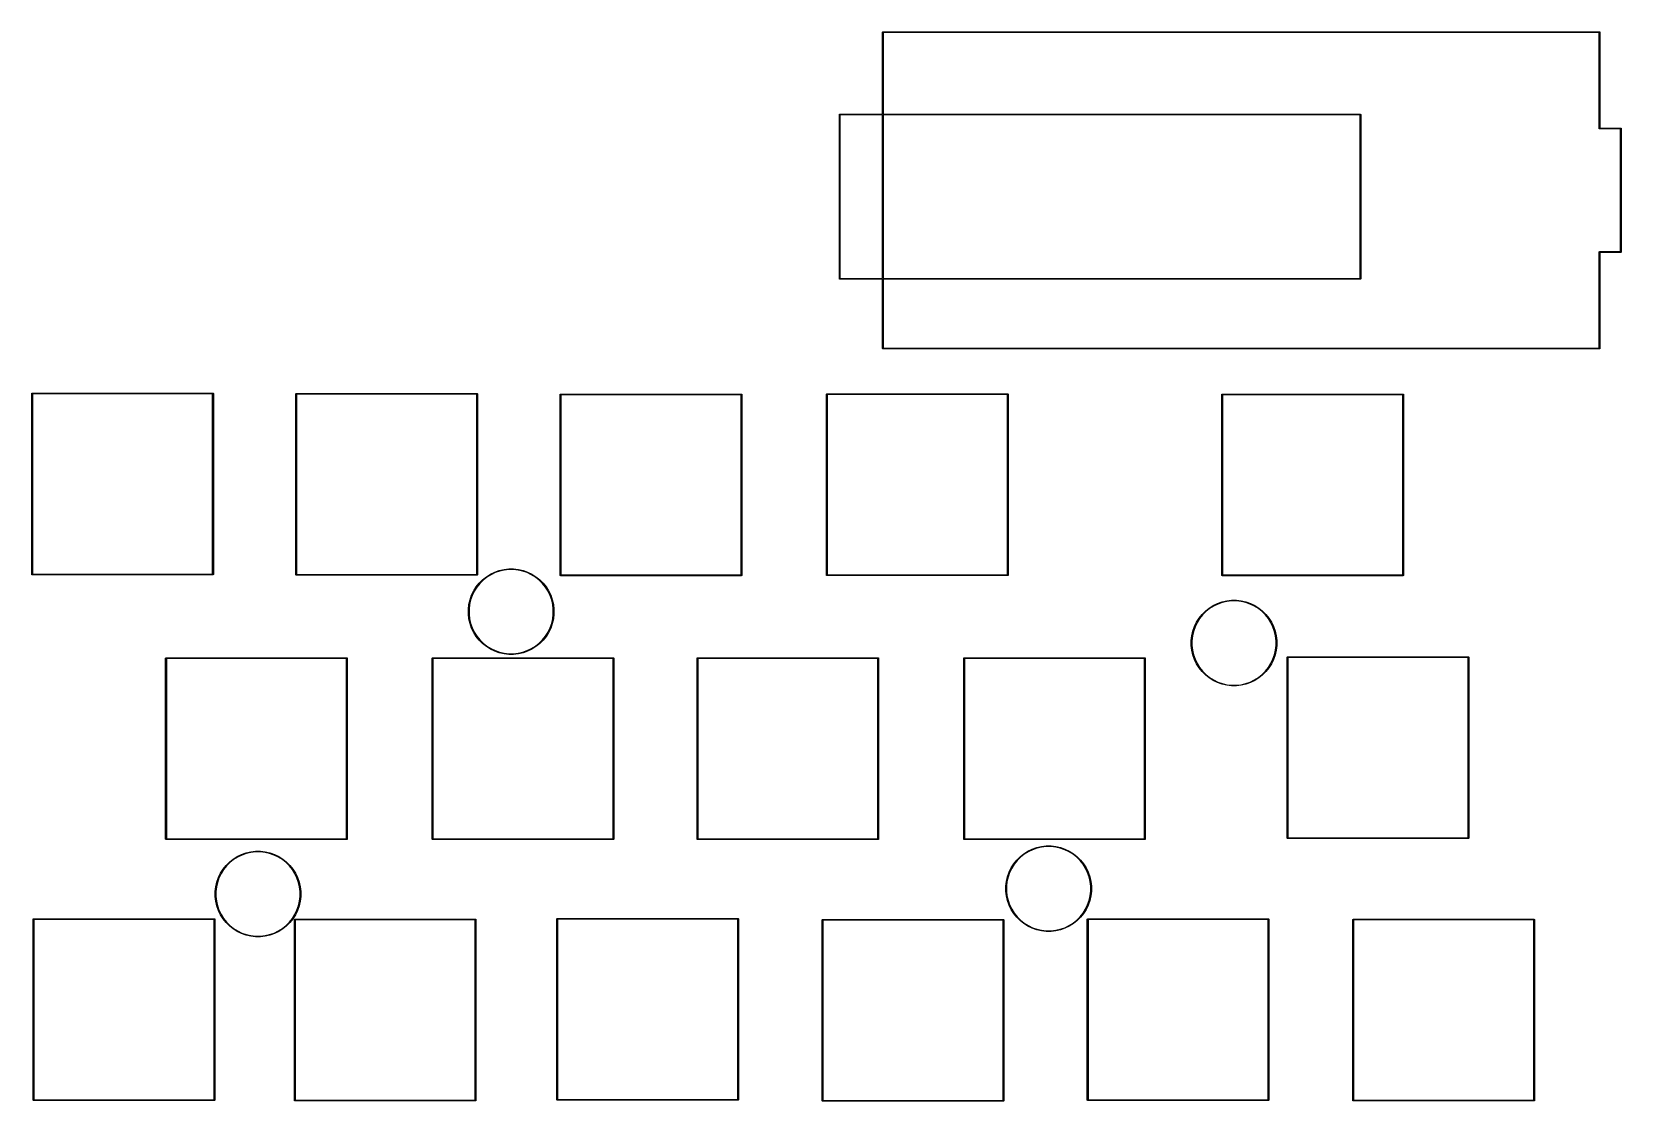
# Model space of a CAD drawing. Extents: x 416 to 532, y -377 to -299.
import ezdxf

# ---------------------------------------------------------------- set-up
doc = ezdxf.new("R2010")
doc.units = 0
doc.layers.add('BLACK', color=7, linetype='CONTINUOUS')

msp = doc.modelspace()

# ---------------------------------------------------------------- linework, layer by layer
at = {"layer": 'BLACK', "linetype": 'CONTINUOUS'}
for p, q in [((477.7975, -298.68), (477.799403, -298.670433)), ((477.7975, -304.665), (477.7975, -298.68)), ((477.799403, -298.670433), (477.812933, -298.656903)), ((477.812933, -298.656903), (477.8225, -298.655)), ((477.8225, -298.655), (530.1225, -298.655)), ((477.8475, -298.705), (477.8475, -304.665)), ((530.0975, -298.705), (477.8475, -298.705)), ((530.0975, -305.72), (530.0975, -298.705)), ((530.1225, -298.655), (530.132067, -298.656903)), ((530.132067, -298.656903), (530.145597, -298.670433)), ((530.145597, -298.670433), (530.1475, -298.68)), ((530.1475, -298.68), (530.1475, -305.695)), ((474.645, -304.685), (474.646522, -304.677346)), ((474.645, -316.685), (474.645, -304.685)), ((474.646522, -304.677346), (474.657346, -304.666522)), ((474.657346, -304.666522), (474.665, -304.665)), ((474.665, -304.665), (477.7975, -304.665)), ((474.685, -304.705), (474.685, -316.665)), ((477.7975, -304.705), (474.685, -304.705)), ((477.7975, -316.665), (477.7975, -304.705)), ((477.8475, -304.665), (512.665, -304.665)), ((477.8475, -304.705), (477.8475, -316.665)), ((512.645, -304.705), (477.8475, -304.705)), ((512.645, -316.665), (512.645, -304.705)), ((512.665, -304.665), (512.672654, -304.666522)), ((512.672654, -304.666522), (512.683478, -304.677346)), ((512.683478, -304.677346), (512.685, -304.685)), ((512.685, -304.685), (512.685, -316.685)), ((530.099403, -305.729567), (530.0975, -305.72)), ((530.112933, -305.743097), (530.099403, -305.729567)), ((530.1225, -305.745), (530.112933, -305.743097)), ((531.6475, -305.745), (530.1225, -305.745)), ((530.1475, -305.695), (531.6725, -305.695)), ((531.6475, -314.695), (531.6475, -305.745)), ((531.6725, -305.695), (531.682067, -305.696903)), ((531.682067, -305.696903), (531.695597, -305.710433)), ((531.695597, -305.710433), (531.6975, -305.72)), ((531.6975, -305.72), (531.6975, -314.72)), ((530.0975, -314.72), (530.099403, -314.710433)), ((530.0975, -321.735), (530.0975, -314.72)), ((530.099403, -314.710433), (530.112933, -314.696903)), ((530.112933, -314.696903), (530.1225, -314.695)), ((530.1225, -314.695), (531.6475, -314.695)), ((531.6725, -314.745), (530.1475, -314.745)), ((530.1475, -314.745), (530.1475, -321.76)), ((531.682067, -314.743097), (531.6725, -314.745)), ((531.695597, -314.729567), (531.682067, -314.743097)), ((531.6975, -314.72), (531.695597, -314.729567)), ((474.646522, -316.692654), (474.645, -316.685)), ((474.657346, -316.703478), (474.646522, -316.692654)), ((474.665, -316.705), (474.657346, -316.703478)), ((477.7975, -316.705), (474.665, -316.705)), ((474.685, -316.665), (477.7975, -316.665)), ((477.7975, -321.76), (477.7975, -316.705)), ((477.8475, -316.665), (512.645, -316.665)), ((512.665, -316.705), (477.8475, -316.705)), ((477.8475, -316.705), (477.8475, -321.735)), ((512.672654, -316.703478), (512.665, -316.705)), ((512.683478, -316.692654), (512.672654, -316.703478)), ((512.685, -316.685), (512.683478, -316.692654)), ((477.799403, -321.769567), (477.7975, -321.76)), ((477.812933, -321.783097), (477.799403, -321.769567)), ((477.8225, -321.785), (477.812933, -321.783097)), ((530.1225, -321.785), (477.8225, -321.785)), ((477.8475, -321.735), (530.0975, -321.735)), ((530.132067, -321.783097), (530.1225, -321.785)), ((530.145597, -321.769567), (530.132067, -321.783097)), ((530.1475, -321.76), (530.145597, -321.769567)), ((415.705, -325.04), (415.706903, -325.030433)), ((415.705, -338.24), (415.705, -325.04)), ((415.706903, -325.030433), (415.720433, -325.016903)), ((415.720433, -325.016903), (415.73, -325.015)), ((415.73, -325.015), (428.93, -325.015)), ((415.755, -325.065), (415.755, -338.215)), ((428.905, -325.065), (415.755, -325.065)), ((428.905, -338.215), (428.905, -325.065)), ((428.93, -325.015), (428.939567, -325.016903)), ((428.939567, -325.016903), (428.953097, -325.030433)), ((428.953097, -325.030433), (428.955, -325.04)), ((428.955, -325.04), (428.955, -338.24)), ((434.975, -325.07), (434.976903, -325.060433)), ((434.975, -338.27), (434.975, -325.07)), ((434.976903, -325.060433), (434.990433, -325.046903)), ((434.990433, -325.046903), (435, -325.045)), ((435, -325.045), (448.2, -325.045)), ((435.025, -325.095), (435.025, -338.245)), ((448.175, -325.095), (435.025, -325.095)), ((448.175, -338.245), (448.175, -325.095)), ((448.2, -325.045), (448.209567, -325.046903)), ((448.209567, -325.046903), (448.223097, -325.060433)), ((448.223097, -325.060433), (448.225, -325.07)), ((448.225, -325.07), (448.225, -338.27)), ((454.265, -325.11), (454.266903, -325.100433)), ((454.265, -338.31), (454.265, -325.11)), ((454.266903, -325.100433), (454.280433, -325.086903)), ((454.280433, -325.086903), (454.29, -325.085)), ((454.29, -325.085), (467.49, -325.085)), ((454.315, -325.135), (454.315, -338.285)), ((467.465, -325.135), (454.315, -325.135)), ((467.465, -338.285), (467.465, -325.135)), ((467.49, -325.085), (467.499567, -325.086903)), ((467.499567, -325.086903), (467.513097, -325.100433)), ((467.513097, -325.100433), (467.515, -325.11)), ((467.515, -325.11), (467.515, -338.31)), ((473.705, -325.1), (473.706903, -325.090433)), ((473.705, -338.3), (473.705, -325.1)), ((473.706903, -325.090433), (473.720433, -325.076903)), ((473.720433, -325.076903), (473.73, -325.075)), ((473.73, -325.075), (486.93, -325.075)), ((473.755, -325.125), (473.755, -338.275)), ((486.905, -325.125), (473.755, -325.125)), ((486.905, -338.275), (486.905, -325.125)), ((486.93, -325.075), (486.939567, -325.076903)), ((486.939567, -325.076903), (486.953097, -325.090433)), ((486.953097, -325.090433), (486.955, -325.1)), ((486.955, -325.1), (486.955, -338.3)), ((502.555, -325.11), (502.556903, -325.100433)), ((502.555, -338.31), (502.555, -325.11)), ((502.556903, -325.100433), (502.570433, -325.086903)), ((502.570433, -325.086903), (502.58, -325.085)), ((502.58, -325.085), (515.78, -325.085)), ((502.605, -325.135), (502.605, -338.285)), ((515.755, -325.135), (502.605, -325.135)), ((515.755, -338.285), (515.755, -325.135)), ((515.78, -325.085), (515.789567, -325.086903)), ((515.789567, -325.086903), (515.803097, -325.100433)), ((515.803097, -325.100433), (515.805, -325.11)), ((515.805, -325.11), (515.805, -338.31)), ((415.706903, -338.249567), (415.705, -338.24)), ((415.720433, -338.263097), (415.706903, -338.249567)), ((415.73, -338.265), (415.720433, -338.263097)), ((428.93, -338.265), (415.73, -338.265)), ((415.755, -338.215), (428.905, -338.215)), ((428.939567, -338.263097), (428.93, -338.265)), ((428.953097, -338.249567), (428.939567, -338.263097)), ((428.955, -338.24), (428.953097, -338.249567)), ((434.976903, -338.279567), (434.975, -338.27)), ((434.990433, -338.293097), (434.976903, -338.279567)), ((435, -338.295), (434.990433, -338.293097)), ((448.2, -338.295), (435, -338.295)), ((435.025, -338.245), (448.175, -338.245)), ((448.209567, -338.293097), (448.2, -338.295)), ((448.223097, -338.279567), (448.209567, -338.293097)), ((448.225, -338.27), (448.223097, -338.279567)), ((448.359868, -338.877667), (448.607667, -338.629868)), ((448.637756, -338.663538), (448.393538, -338.907756)), ((448.607667, -338.629868), (448.881652, -338.411372)), ((448.907782, -338.448199), (448.637756, -338.663538)), ((448.881652, -338.411372), (449.178378, -338.224927)), ((449.200221, -338.264448), (448.907782, -338.448199)), ((449.178378, -338.224927), (449.494114, -338.072876)), ((449.511394, -338.114594), (449.200221, -338.264448)), ((449.494114, -338.072876), (449.824889, -337.957133)), ((449.83739, -338.000524), (449.511394, -338.114594)), ((449.824889, -337.957133), (450.166543, -337.879153)), ((450.174107, -337.92367), (449.83739, -338.000524)), ((450.166543, -337.879153), (450.51478, -337.839916)), ((450.517312, -337.885), (450.174107, -337.92367)), ((450.51478, -337.839916), (450.86522, -337.839916)), ((450.862688, -337.885), (450.517312, -337.885)), ((451.205893, -337.92367), (450.862688, -337.885)), ((450.86522, -337.839916), (451.213457, -337.879153)), ((451.54261, -338.000524), (451.205893, -337.92367)), ((451.213457, -337.879153), (451.555111, -337.957133)), ((451.868606, -338.114594), (451.54261, -338.000524)), ((451.555111, -337.957133), (451.885886, -338.072876)), ((452.179779, -338.264448), (451.868606, -338.114594)), ((451.885886, -338.072876), (452.201622, -338.224927)), ((452.472218, -338.448199), (452.179779, -338.264448)), ((452.201622, -338.224927), (452.498348, -338.411372)), ((452.742244, -338.663538), (452.472218, -338.448199)), ((452.498348, -338.411372), (452.772333, -338.629868)), ((452.986462, -338.907756), (452.742244, -338.663538)), ((452.772333, -338.629868), (453.020132, -338.877667)), ((454.266903, -338.319567), (454.265, -338.31)), ((454.280433, -338.333097), (454.266903, -338.319567)), ((454.29, -338.335), (454.280433, -338.333097)), ((467.49, -338.335), (454.29, -338.335)), ((454.315, -338.285), (467.465, -338.285)), ((467.499567, -338.333097), (467.49, -338.335)), ((467.513097, -338.319567), (467.499567, -338.333097)), ((467.515, -338.31), (467.513097, -338.319567)), ((473.706903, -338.309567), (473.705, -338.3)), ((473.720433, -338.323097), (473.706903, -338.309567)), ((473.73, -338.325), (473.720433, -338.323097)), ((486.93, -338.325), (473.73, -338.325)), ((473.755, -338.275), (486.905, -338.275)), ((486.939567, -338.323097), (486.93, -338.325)), ((486.953097, -338.309567), (486.939567, -338.323097)), ((486.955, -338.3), (486.953097, -338.309567)), ((502.556903, -338.319567), (502.555, -338.31)), ((502.570433, -338.333097), (502.556903, -338.319567)), ((502.58, -338.335), (502.570433, -338.333097)), ((515.78, -338.335), (502.58, -338.335)), ((502.605, -338.285), (515.755, -338.285)), ((515.789567, -338.333097), (515.78, -338.335)), ((515.803097, -338.319567), (515.789567, -338.333097)), ((515.805, -338.31), (515.803097, -338.319567)), ((447.687133, -340.094889), (447.802876, -339.764114)), ((447.844594, -339.781394), (447.730524, -340.10739)), ((447.802876, -339.764114), (447.954927, -339.448378)), ((447.994448, -339.470221), (447.844594, -339.781394)), ((447.954927, -339.448378), (448.141372, -339.151652)), ((448.178199, -339.177782), (447.994448, -339.470221)), ((448.141372, -339.151652), (448.359868, -338.877667)), ((448.393538, -338.907756), (448.178199, -339.177782)), ((453.201801, -339.177782), (452.986462, -338.907756)), ((453.020132, -338.877667), (453.238628, -339.151652)), ((453.385552, -339.470221), (453.201801, -339.177782)), ((453.238628, -339.151652), (453.425073, -339.448378)), ((453.535406, -339.781394), (453.385552, -339.470221)), ((453.425073, -339.448378), (453.577124, -339.764114)), ((453.649476, -340.10739), (453.535406, -339.781394)), ((453.577124, -339.764114), (453.692867, -340.094889)), ((447.569916, -340.78478), (447.609153, -340.436543)), ((447.569916, -340.787312), (447.569916, -340.78478)), ((447.569916, -341.13522), (447.569916, -340.787312)), ((447.609153, -340.436543), (447.687133, -340.094889)), ((447.65367, -340.444107), (447.615, -340.787312)), ((447.615, -340.787312), (447.615, -341.132688)), ((447.730524, -340.10739), (447.65367, -340.444107)), ((453.72633, -340.444107), (453.649476, -340.10739)), ((453.692867, -340.094889), (453.770847, -340.436543)), ((453.765, -340.787312), (453.72633, -340.444107)), ((453.765, -341.132688), (453.765, -340.787312)), ((453.770847, -340.436543), (453.810084, -340.78478)), ((453.810084, -340.78478), (453.810084, -341.13522)), ((501.109868, -341.167667), (501.357667, -340.919868)), ((501.387756, -340.953538), (501.143538, -341.197756)), ((501.357667, -340.919868), (501.631652, -340.701372)), ((501.657782, -340.738199), (501.387756, -340.953538)), ((501.631652, -340.701372), (501.928378, -340.514927)), ((501.950221, -340.554448), (501.657782, -340.738199)), ((501.928378, -340.514927), (502.244114, -340.362876)), ((502.261394, -340.404594), (501.950221, -340.554448)), ((502.244114, -340.362876), (502.574889, -340.247133)), ((502.58739, -340.290524), (502.261394, -340.404594)), ((502.574889, -340.247133), (502.916543, -340.169153)), ((502.924107, -340.21367), (502.58739, -340.290524)), ((502.916543, -340.169153), (503.26478, -340.129916)), ((503.267312, -340.175), (502.924107, -340.21367)), ((503.26478, -340.129916), (503.61522, -340.129916)), ((503.612688, -340.175), (503.267312, -340.175)), ((503.955893, -340.21367), (503.612688, -340.175)), ((503.61522, -340.129916), (503.963457, -340.169153)), ((504.29261, -340.290524), (503.955893, -340.21367)), ((503.963457, -340.169153), (504.305111, -340.247133)), ((504.618606, -340.404594), (504.29261, -340.290524)), ((504.305111, -340.247133), (504.635886, -340.362876)), ((504.929779, -340.554448), (504.618606, -340.404594)), ((504.635886, -340.362876), (504.951622, -340.514927)), ((505.222218, -340.738199), (504.929779, -340.554448)), ((504.951622, -340.514927), (505.248348, -340.701372)), ((505.492244, -340.953538), (505.222218, -340.738199)), ((505.248348, -340.701372), (505.522333, -340.919868)), ((505.736462, -341.197756), (505.492244, -340.953538)), ((505.522333, -340.919868), (505.770132, -341.167667)), ((447.609153, -341.483457), (447.569916, -341.13522)), ((447.687133, -341.825111), (447.609153, -341.483457)), ((447.615, -341.132688), (447.65367, -341.475893)), ((447.65367, -341.475893), (447.730524, -341.81261)), ((447.802876, -342.155886), (447.687133, -341.825111)), ((447.730524, -341.81261), (447.844594, -342.138606)), ((447.954927, -342.471622), (447.802876, -342.155886)), ((447.844594, -342.138606), (447.994448, -342.449779)), ((453.385552, -342.449779), (453.535406, -342.138606)), ((453.577124, -342.155886), (453.425073, -342.471622)), ((453.535406, -342.138606), (453.649476, -341.81261)), ((453.692867, -341.825111), (453.577124, -342.155886)), ((453.649476, -341.81261), (453.72633, -341.475893)), ((453.770847, -341.483457), (453.692867, -341.825111)), ((453.72633, -341.475893), (453.765, -341.132688)), ((453.810084, -341.13522), (453.770847, -341.483457)), ((500.437133, -342.384889), (500.552876, -342.054114)), ((500.594594, -342.071394), (500.480524, -342.39739)), ((500.552876, -342.054114), (500.704927, -341.738378)), ((500.744448, -341.760221), (500.594594, -342.071394)), ((500.704927, -341.738378), (500.891372, -341.441652)), ((500.928199, -341.467782), (500.744448, -341.760221)), ((500.891372, -341.441652), (501.109868, -341.167667)), ((501.143538, -341.197756), (500.928199, -341.467782)), ((505.951801, -341.467782), (505.736462, -341.197756)), ((505.770132, -341.167667), (505.988628, -341.441652)), ((506.135552, -341.760221), (505.951801, -341.467782)), ((505.988628, -341.441652), (506.175073, -341.738378)), ((506.285406, -342.071394), (506.135552, -341.760221)), ((506.175073, -341.738378), (506.327124, -342.054114)), ((506.399476, -342.39739), (506.285406, -342.071394)), ((506.327124, -342.054114), (506.442867, -342.384889)), ((448.141372, -342.768348), (447.954927, -342.471622)), ((447.994448, -342.449779), (448.178199, -342.742218)), ((448.359868, -343.042333), (448.141372, -342.768348)), ((448.178199, -342.742218), (448.393538, -343.012244)), ((448.607667, -343.290132), (448.359868, -343.042333)), ((448.393538, -343.012244), (448.637756, -343.256462)), ((448.881652, -343.508628), (448.607667, -343.290132)), ((448.637756, -343.256462), (448.907782, -343.471801)), ((452.472218, -343.471801), (452.742244, -343.256462)), ((452.772333, -343.290132), (452.498348, -343.508628)), ((452.742244, -343.256462), (452.986462, -343.012244)), ((453.020132, -343.042333), (452.772333, -343.290132)), ((452.986462, -343.012244), (453.201801, -342.742218)), ((453.238628, -342.768348), (453.020132, -343.042333)), ((453.201801, -342.742218), (453.385552, -342.449779)), ((453.425073, -342.471622), (453.238628, -342.768348)), ((500.319916, -343.07478), (500.359153, -342.726543)), ((500.319916, -343.077312), (500.319916, -343.07478)), ((500.319916, -343.42522), (500.319916, -343.077312)), ((500.359153, -342.726543), (500.437133, -342.384889)), ((500.40367, -342.734107), (500.365, -343.077312)), ((500.365, -343.077312), (500.365, -343.422688)), ((500.480524, -342.39739), (500.40367, -342.734107)), ((506.47633, -342.734107), (506.399476, -342.39739)), ((506.442867, -342.384889), (506.520847, -342.726543)), ((506.515, -343.077312), (506.47633, -342.734107)), ((506.515, -343.422688), (506.515, -343.077312)), ((506.520847, -342.726543), (506.560084, -343.07478)), ((506.560084, -343.07478), (506.560084, -343.42522)), ((425.475, -344.36), (425.476903, -344.350433)), ((425.475, -357.56), (425.475, -344.36)), ((425.476903, -344.350433), (425.490433, -344.336903)), ((425.490433, -344.336903), (425.5, -344.335)), ((425.5, -344.335), (438.7, -344.335)), ((425.525, -344.385), (425.525, -357.535)), ((438.675, -344.385), (425.525, -344.385)), ((438.675, -357.535), (438.675, -344.385)), ((438.7, -344.335), (438.709567, -344.336903)), ((438.709567, -344.336903), (438.723097, -344.350433)), ((438.723097, -344.350433), (438.725, -344.36)), ((438.725, -344.36), (438.725, -357.56)), ((444.925, -344.36), (444.926903, -344.350433)), ((444.925, -357.56), (444.925, -344.36)), ((444.926903, -344.350433), (444.940433, -344.336903)), ((444.940433, -344.336903), (444.95, -344.335)), ((444.95, -344.335), (458.15, -344.335)), ((444.975, -344.385), (444.975, -357.535)), ((458.125, -344.385), (444.975, -344.385)), ((449.178378, -343.695073), (448.881652, -343.508628)), ((448.907782, -343.471801), (449.200221, -343.655552)), ((449.494114, -343.847124), (449.178378, -343.695073)), ((449.200221, -343.655552), (449.511394, -343.805406)), ((449.824889, -343.962867), (449.494114, -343.847124)), ((449.511394, -343.805406), (449.83739, -343.919476)), ((450.166543, -344.040847), (449.824889, -343.962867)), ((449.83739, -343.919476), (450.174107, -343.99633)), ((450.51478, -344.080084), (450.166543, -344.040847)), ((450.174107, -343.99633), (450.517312, -344.035)), ((450.86522, -344.080084), (450.51478, -344.080084)), ((450.517312, -344.035), (450.862688, -344.035)), ((450.862688, -344.035), (451.205893, -343.99633)), ((451.213457, -344.040847), (450.86522, -344.080084)), ((451.205893, -343.99633), (451.54261, -343.919476)), ((451.555111, -343.962867), (451.213457, -344.040847)), ((451.54261, -343.919476), (451.868606, -343.805406)), ((451.885886, -343.847124), (451.555111, -343.962867)), ((451.868606, -343.805406), (452.179779, -343.655552)), ((452.201622, -343.695073), (451.885886, -343.847124)), ((452.179779, -343.655552), (452.472218, -343.471801)), ((452.498348, -343.508628), (452.201622, -343.695073)), ((458.125, -357.535), (458.125, -344.385)), ((458.15, -344.335), (458.159567, -344.336903)), ((458.159567, -344.336903), (458.173097, -344.350433)), ((458.173097, -344.350433), (458.175, -344.36)), ((458.175, -344.36), (458.175, -357.56)), ((464.255, -344.36), (464.256903, -344.350433)), ((464.255, -357.56), (464.255, -344.36)), ((464.256903, -344.350433), (464.270433, -344.336903)), ((464.270433, -344.336903), (464.28, -344.335)), ((464.28, -344.335), (477.48, -344.335)), ((464.305, -344.385), (464.305, -357.535)), ((477.455, -344.385), (464.305, -344.385)), ((477.455, -357.535), (477.455, -344.385)), ((477.48, -344.335), (477.489567, -344.336903)), ((477.489567, -344.336903), (477.503097, -344.350433)), ((477.503097, -344.350433), (477.505, -344.36)), ((477.505, -344.36), (477.505, -357.56)), ((483.715, -344.35), (483.716903, -344.340433)), ((483.715, -357.55), (483.715, -344.35)), ((483.716903, -344.340433), (483.730433, -344.326903)), ((483.730433, -344.326903), (483.74, -344.325)), ((483.74, -344.325), (496.94, -344.325)), ((483.765, -344.375), (483.765, -357.525)), ((496.915, -344.375), (483.765, -344.375)), ((496.915, -357.525), (496.915, -344.375)), ((496.94, -344.325), (496.949567, -344.326903)), ((496.949567, -344.326903), (496.963097, -344.340433)), ((496.963097, -344.340433), (496.965, -344.35)), ((496.965, -344.35), (496.965, -357.55)), ((500.359153, -343.773457), (500.319916, -343.42522)), ((500.437133, -344.115111), (500.359153, -343.773457)), ((500.365, -343.422688), (500.40367, -343.765893)), ((500.40367, -343.765893), (500.480524, -344.10261)), ((500.552876, -344.445886), (500.437133, -344.115111)), ((500.480524, -344.10261), (500.594594, -344.428606)), ((500.704927, -344.761622), (500.552876, -344.445886)), ((500.594594, -344.428606), (500.744448, -344.739779)), ((506.135552, -344.739779), (506.285406, -344.428606)), ((506.327124, -344.445886), (506.175073, -344.761622)), ((506.285406, -344.428606), (506.399476, -344.10261)), ((506.442867, -344.115111), (506.327124, -344.445886)), ((506.399476, -344.10261), (506.47633, -343.765893)), ((506.520847, -343.773457), (506.442867, -344.115111)), ((506.47633, -343.765893), (506.515, -343.422688)), ((506.560084, -343.42522), (506.520847, -343.773457)), ((507.325, -344.28), (507.326903, -344.270433)), ((507.325, -357.48), (507.325, -344.28)), ((507.326903, -344.270433), (507.340433, -344.256903)), ((507.340433, -344.256903), (507.35, -344.255)), ((507.35, -344.255), (520.55, -344.255)), ((507.375, -344.305), (507.375, -357.455)), ((520.525, -344.305), (507.375, -344.305)), ((520.525, -357.455), (520.525, -344.305)), ((520.55, -344.255), (520.559567, -344.256903)), ((520.559567, -344.256903), (520.573097, -344.270433)), ((520.573097, -344.270433), (520.575, -344.28)), ((520.575, -344.28), (520.575, -357.48)), ((500.891372, -345.058348), (500.704927, -344.761622)), ((500.744448, -344.739779), (500.928199, -345.032218)), ((501.109868, -345.332333), (500.891372, -345.058348)), ((500.928199, -345.032218), (501.143538, -345.302244)), ((501.357667, -345.580132), (501.109868, -345.332333)), ((501.143538, -345.302244), (501.387756, -345.546462)), ((501.631652, -345.798628), (501.357667, -345.580132)), ((501.387756, -345.546462), (501.657782, -345.761801)), ((505.222218, -345.761801), (505.492244, -345.546462)), ((505.522333, -345.580132), (505.248348, -345.798628)), ((505.492244, -345.546462), (505.736462, -345.302244)), ((505.770132, -345.332333), (505.522333, -345.580132)), ((505.736462, -345.302244), (505.951801, -345.032218)), ((505.988628, -345.058348), (505.770132, -345.332333)), ((505.951801, -345.032218), (506.135552, -344.739779)), ((506.175073, -344.761622), (505.988628, -345.058348)), ((501.928378, -345.985073), (501.631652, -345.798628)), ((501.657782, -345.761801), (501.950221, -345.945552)), ((502.244114, -346.137124), (501.928378, -345.985073)), ((501.950221, -345.945552), (502.261394, -346.095406)), ((502.574889, -346.252867), (502.244114, -346.137124)), ((502.261394, -346.095406), (502.58739, -346.209476)), ((502.916543, -346.330847), (502.574889, -346.252867)), ((502.58739, -346.209476), (502.924107, -346.28633)), ((503.26478, -346.370084), (502.916543, -346.330847)), ((502.924107, -346.28633), (503.267312, -346.325)), ((503.61522, -346.370084), (503.26478, -346.370084)), ((503.267312, -346.325), (503.612688, -346.325)), ((503.612688, -346.325), (503.955893, -346.28633)), ((503.963457, -346.330847), (503.61522, -346.370084)), ((503.955893, -346.28633), (504.29261, -346.209476)), ((504.305111, -346.252867), (503.963457, -346.330847)), ((504.29261, -346.209476), (504.618606, -346.095406)), ((504.635886, -346.137124), (504.305111, -346.252867)), ((504.618606, -346.095406), (504.929779, -345.945552)), ((504.951622, -345.985073), (504.635886, -346.137124)), ((504.929779, -345.945552), (505.222218, -345.761801)), ((505.248348, -345.798628), (504.951622, -345.985073)), ((425.476903, -357.569567), (425.475, -357.56)), ((425.490433, -357.583097), (425.476903, -357.569567)), ((425.5, -357.585), (425.490433, -357.583097)), ((438.7, -357.585), (425.5, -357.585)), ((425.525, -357.535), (438.675, -357.535)), ((438.709567, -357.583097), (438.7, -357.585)), ((438.723097, -357.569567), (438.709567, -357.583097)), ((438.725, -357.56), (438.723097, -357.569567)), ((444.926903, -357.569567), (444.925, -357.56)), ((444.940433, -357.583097), (444.926903, -357.569567)), ((444.95, -357.585), (444.940433, -357.583097)), ((458.15, -357.585), (444.95, -357.585)), ((444.975, -357.535), (458.125, -357.535)), ((458.159567, -357.583097), (458.15, -357.585)), ((458.173097, -357.569567), (458.159567, -357.583097)), ((458.175, -357.56), (458.173097, -357.569567)), ((464.256903, -357.569567), (464.255, -357.56)), ((464.270433, -357.583097), (464.256903, -357.569567)), ((464.28, -357.585), (464.270433, -357.583097)), ((477.48, -357.585), (464.28, -357.585)), ((464.305, -357.535), (477.455, -357.535)), ((477.489567, -357.583097), (477.48, -357.585)), ((477.503097, -357.569567), (477.489567, -357.583097)), ((477.505, -357.56), (477.503097, -357.569567)), ((483.716903, -357.559567), (483.715, -357.55)), ((483.730433, -357.573097), (483.716903, -357.559567)), ((483.74, -357.575), (483.730433, -357.573097)), ((496.94, -357.575), (483.74, -357.575)), ((483.765, -357.525), (496.915, -357.525)), ((488.398378, -358.434927), (488.714114, -358.282876)), ((488.731394, -358.324594), (488.420221, -358.474448)), ((488.714114, -358.282876), (489.044889, -358.167133)), ((489.05739, -358.210524), (488.731394, -358.324594)), ((489.044889, -358.167133), (489.386543, -358.089153)), ((489.394107, -358.13367), (489.05739, -358.210524)), ((489.386543, -358.089153), (489.73478, -358.049916)), ((489.737312, -358.095), (489.394107, -358.13367)), ((489.73478, -358.049916), (490.08522, -358.049916)), ((490.082688, -358.095), (489.737312, -358.095)), ((490.425893, -358.13367), (490.082688, -358.095)), ((490.08522, -358.049916), (490.433457, -358.089153)), ((490.76261, -358.210524), (490.425893, -358.13367)), ((490.433457, -358.089153), (490.775111, -358.167133)), ((491.088606, -358.324594), (490.76261, -358.210524)), ((490.775111, -358.167133), (491.105886, -358.282876)), ((491.399779, -358.474448), (491.088606, -358.324594)), ((491.105886, -358.282876), (491.421622, -358.434927)), ((496.949567, -357.573097), (496.94, -357.575)), ((496.963097, -357.559567), (496.949567, -357.573097)), ((496.965, -357.55), (496.963097, -357.559567)), ((507.326903, -357.489567), (507.325, -357.48)), ((507.340433, -357.503097), (507.326903, -357.489567)), ((507.35, -357.505), (507.340433, -357.503097)), ((520.55, -357.505), (507.35, -357.505)), ((507.375, -357.455), (520.525, -357.455)), ((520.559567, -357.503097), (520.55, -357.505)), ((520.573097, -357.489567), (520.559567, -357.503097)), ((520.575, -357.48), (520.573097, -357.489567)), ((429.661372, -359.751652), (429.879868, -359.477667)), ((429.913538, -359.507756), (429.698199, -359.777782)), ((429.879868, -359.477667), (430.127667, -359.229868)), ((430.157756, -359.263538), (429.913538, -359.507756)), ((430.127667, -359.229868), (430.401652, -359.011372)), ((430.427782, -359.048199), (430.157756, -359.263538)), ((430.401652, -359.011372), (430.698378, -358.824927)), ((430.720221, -358.864448), (430.427782, -359.048199)), ((430.698378, -358.824927), (431.014114, -358.672876)), ((431.031394, -358.714594), (430.720221, -358.864448)), ((431.014114, -358.672876), (431.344889, -358.557133)), ((431.35739, -358.600524), (431.031394, -358.714594)), ((431.344889, -358.557133), (431.686543, -358.479153)), ((431.694107, -358.52367), (431.35739, -358.600524)), ((431.686543, -358.479153), (432.03478, -358.439916)), ((432.037312, -358.485), (431.694107, -358.52367)), ((432.03478, -358.439916), (432.38522, -358.439916)), ((432.382688, -358.485), (432.037312, -358.485)), ((432.725893, -358.52367), (432.382688, -358.485)), ((432.38522, -358.439916), (432.733457, -358.479153)), ((433.06261, -358.600524), (432.725893, -358.52367)), ((432.733457, -358.479153), (433.075111, -358.557133)), ((433.388606, -358.714594), (433.06261, -358.600524)), ((433.075111, -358.557133), (433.405886, -358.672876)), ((433.699779, -358.864448), (433.388606, -358.714594)), ((433.405886, -358.672876), (433.721622, -358.824927)), ((433.992218, -359.048199), (433.699779, -358.864448)), ((433.721622, -358.824927), (434.018348, -359.011372)), ((434.262244, -359.263538), (433.992218, -359.048199)), ((434.018348, -359.011372), (434.292333, -359.229868)), ((434.506462, -359.507756), (434.262244, -359.263538)), ((434.292333, -359.229868), (434.540132, -359.477667)), ((434.721801, -359.777782), (434.506462, -359.507756)), ((434.540132, -359.477667), (434.758628, -359.751652)), ((487.174927, -359.658378), (487.361372, -359.361652)), ((487.398199, -359.387782), (487.214448, -359.680221)), ((487.361372, -359.361652), (487.579868, -359.087667)), ((487.613538, -359.117756), (487.398199, -359.387782)), ((487.579868, -359.087667), (487.827667, -358.839868)), ((487.857756, -358.873538), (487.613538, -359.117756)), ((487.827667, -358.839868), (488.101652, -358.621372)), ((488.127782, -358.658199), (487.857756, -358.873538)), ((488.101652, -358.621372), (488.398378, -358.434927)), ((488.420221, -358.474448), (488.127782, -358.658199)), ((491.692218, -358.658199), (491.399779, -358.474448)), ((491.421622, -358.434927), (491.718348, -358.621372)), ((491.962244, -358.873538), (491.692218, -358.658199)), ((491.718348, -358.621372), (491.992333, -358.839868)), ((492.206462, -359.117756), (491.962244, -358.873538)), ((491.992333, -358.839868), (492.240132, -359.087667)), ((492.421801, -359.387782), (492.206462, -359.117756)), ((492.240132, -359.087667), (492.458628, -359.361652)), ((492.605552, -359.680221), (492.421801, -359.387782)), ((492.458628, -359.361652), (492.645073, -359.658378)), ((429.129153, -361.036543), (429.207133, -360.694889)), ((429.250524, -360.70739), (429.17367, -361.044107)), ((429.207133, -360.694889), (429.322876, -360.364114)), ((429.364594, -360.381394), (429.250524, -360.70739)), ((429.322876, -360.364114), (429.474927, -360.048378)), ((429.514448, -360.070221), (429.364594, -360.381394)), ((429.474927, -360.048378), (429.661372, -359.751652)), ((429.698199, -359.777782), (429.514448, -360.070221)), ((434.905552, -360.070221), (434.721801, -359.777782)), ((434.758628, -359.751652), (434.945073, -360.048378)), ((435.055406, -360.381394), (434.905552, -360.070221)), ((434.945073, -360.048378), (435.097124, -360.364114)), ((435.169476, -360.70739), (435.055406, -360.381394)), ((435.097124, -360.364114), (435.212867, -360.694889)), ((435.24633, -361.044107), (435.169476, -360.70739)), ((435.212867, -360.694889), (435.290847, -361.036543)), ((486.789916, -360.99478), (486.829153, -360.646543)), ((486.829153, -360.646543), (486.907133, -360.304889)), ((486.87367, -360.654107), (486.835, -360.997312)), ((486.950524, -360.31739), (486.87367, -360.654107)), ((486.907133, -360.304889), (487.022876, -359.974114)), ((487.064594, -359.991394), (486.950524, -360.31739)), ((487.022876, -359.974114), (487.174927, -359.658378)), ((487.214448, -359.680221), (487.064594, -359.991394)), ((492.755406, -359.991394), (492.605552, -359.680221)), ((492.645073, -359.658378), (492.797124, -359.974114)), ((492.869476, -360.31739), (492.755406, -359.991394)), ((492.797124, -359.974114), (492.912867, -360.304889)), ((492.94633, -360.654107), (492.869476, -360.31739)), ((492.912867, -360.304889), (492.990847, -360.646543)), ((492.985, -360.997312), (492.94633, -360.654107)), ((492.990847, -360.646543), (493.030084, -360.99478)), ((429.089916, -361.38478), (429.129153, -361.036543)), ((429.089916, -361.387312), (429.089916, -361.38478)), ((429.089916, -361.73522), (429.089916, -361.387312)), ((429.129153, -362.083457), (429.089916, -361.73522)), ((429.17367, -361.044107), (429.135, -361.387312)), ((429.135, -361.387312), (429.135, -361.732688)), ((429.135, -361.732688), (429.17367, -362.075893)), ((435.285, -361.387312), (435.24633, -361.044107)), ((435.24633, -362.075893), (435.285, -361.732688)), ((435.285, -361.732688), (435.285, -361.387312)), ((435.290847, -361.036543), (435.330084, -361.38478)), ((435.330084, -361.73522), (435.290847, -362.083457)), ((435.330084, -361.38478), (435.330084, -361.73522)), ((486.789916, -360.997312), (486.789916, -360.99478)), ((486.789916, -361.34522), (486.789916, -360.997312)), ((486.829153, -361.693457), (486.789916, -361.34522)), ((486.907133, -362.035111), (486.829153, -361.693457)), ((486.835, -360.997312), (486.835, -361.342688)), ((486.835, -361.342688), (486.87367, -361.685893)), ((486.87367, -361.685893), (486.950524, -362.02261)), ((492.869476, -362.02261), (492.94633, -361.685893)), ((492.990847, -361.693457), (492.912867, -362.035111)), ((492.94633, -361.685893), (492.985, -361.342688)), ((492.985, -361.342688), (492.985, -360.997312)), ((493.030084, -361.34522), (492.990847, -361.693457)), ((493.030084, -360.99478), (493.030084, -361.34522)), ((429.207133, -362.425111), (429.129153, -362.083457)), ((429.17367, -362.075893), (429.250524, -362.41261)), ((429.322876, -362.755886), (429.207133, -362.425111)), ((429.250524, -362.41261), (429.364594, -362.738606)), ((429.474927, -363.071622), (429.322876, -362.755886)), ((429.364594, -362.738606), (429.514448, -363.049779)), ((429.514448, -363.049779), (429.698199, -363.342218)), ((434.721801, -363.342218), (434.905552, -363.049779)), ((434.905552, -363.049779), (435.055406, -362.738606)), ((435.097124, -362.755886), (434.945073, -363.071622)), ((435.055406, -362.738606), (435.169476, -362.41261)), ((435.212867, -362.425111), (435.097124, -362.755886)), ((435.169476, -362.41261), (435.24633, -362.075893)), ((435.290847, -362.083457), (435.212867, -362.425111)), ((487.022876, -362.365886), (486.907133, -362.035111)), ((486.950524, -362.02261), (487.064594, -362.348606)), ((487.174927, -362.681622), (487.022876, -362.365886)), ((487.064594, -362.348606), (487.214448, -362.659779)), ((487.361372, -362.978348), (487.174927, -362.681622)), ((487.214448, -362.659779), (487.398199, -362.952218)), ((487.579868, -363.252333), (487.361372, -362.978348)), ((487.398199, -362.952218), (487.613538, -363.222244)), ((492.206462, -363.222244), (492.421801, -362.952218)), ((492.458628, -362.978348), (492.240132, -363.252333)), ((492.421801, -362.952218), (492.605552, -362.659779)), ((492.645073, -362.681622), (492.458628, -362.978348)), ((492.605552, -362.659779), (492.755406, -362.348606)), ((492.797124, -362.365886), (492.645073, -362.681622)), ((492.755406, -362.348606), (492.869476, -362.02261)), ((492.912867, -362.035111), (492.797124, -362.365886)), ((415.815, -363.39), (415.816903, -363.380433)), ((415.815, -376.59), (415.815, -363.39)), ((415.816903, -363.380433), (415.830433, -363.366903)), ((415.830433, -363.366903), (415.84, -363.365)), ((415.84, -363.365), (429.04, -363.365)), ((415.865, -363.415), (415.865, -376.565)), ((429.015, -363.415), (415.865, -363.415)), ((429.015, -376.565), (429.015, -363.415)), ((429.04, -363.365), (429.049567, -363.366903)), ((429.049567, -363.366903), (429.063097, -363.380433)), ((429.063097, -363.380433), (429.065, -363.39)), ((429.065, -363.39), (429.065, -376.59)), ((429.661372, -363.368348), (429.474927, -363.071622)), ((429.879868, -363.642333), (429.661372, -363.368348)), ((429.698199, -363.342218), (429.913538, -363.612244)), ((430.127667, -363.890132), (429.879868, -363.642333)), ((429.913538, -363.612244), (430.157756, -363.856462)), ((430.401652, -364.108628), (430.127667, -363.890132)), ((430.157756, -363.856462), (430.427782, -364.071801)), ((430.698378, -364.295073), (430.401652, -364.108628)), ((430.427782, -364.071801), (430.720221, -364.255552)), ((433.699779, -364.255552), (433.992218, -364.071801)), ((434.018348, -364.108628), (433.721622, -364.295073)), ((433.992218, -364.071801), (434.262244, -363.856462)), ((434.292333, -363.890132), (434.018348, -364.108628)), ((434.262244, -363.856462), (434.506462, -363.612244)), ((434.540132, -363.642333), (434.292333, -363.890132)), ((434.506462, -363.612244), (434.721801, -363.342218)), ((434.758628, -363.368348), (434.540132, -363.642333)), ((434.945073, -363.071622), (434.758628, -363.368348)), ((434.865, -363.42), (434.866903, -363.410433)), ((434.865, -376.62), (434.865, -363.42)), ((434.866903, -363.410433), (434.880433, -363.396903)), ((434.880433, -363.396903), (434.89, -363.395)), ((434.89, -363.395), (448.09, -363.395)), ((434.915, -363.445), (434.915, -376.595)), ((448.065, -363.445), (434.915, -363.445)), ((448.065, -376.595), (448.065, -363.445)), ((448.09, -363.395), (448.099567, -363.396903)), ((448.099567, -363.396903), (448.113097, -363.410433)), ((448.113097, -363.410433), (448.115, -363.42)), ((448.115, -363.42), (448.115, -376.62)), ((454.025, -363.37), (454.026903, -363.360433)), ((454.025, -376.57), (454.025, -363.37)), ((454.026903, -363.360433), (454.040433, -363.346903)), ((454.040433, -363.346903), (454.05, -363.345)), ((454.05, -363.345), (467.25, -363.345)), ((454.075, -363.395), (454.075, -376.545)), ((467.225, -363.395), (454.075, -363.395)), ((467.225, -376.545), (467.225, -363.395)), ((467.25, -363.345), (467.259567, -363.346903)), ((467.259567, -363.346903), (467.273097, -363.360433)), ((467.273097, -363.360433), (467.275, -363.37)), ((467.275, -363.37), (467.275, -376.57)), ((473.385, -363.45), (473.386903, -363.440433)), ((473.385, -376.65), (473.385, -363.45)), ((473.386903, -363.440433), (473.400433, -363.426903)), ((473.400433, -363.426903), (473.41, -363.425)), ((473.41, -363.425), (486.61, -363.425)), ((473.435, -363.475), (473.435, -376.625)), ((486.585, -363.475), (473.435, -363.475)), ((486.585, -376.625), (486.585, -363.475)), ((486.61, -363.425), (486.619567, -363.426903)), ((486.619567, -363.426903), (486.633097, -363.440433)), ((486.633097, -363.440433), (486.635, -363.45)), ((486.635, -363.45), (486.635, -376.65)), ((487.827667, -363.500132), (487.579868, -363.252333)), ((487.613538, -363.222244), (487.857756, -363.466462)), ((488.101652, -363.718628), (487.827667, -363.500132)), ((487.857756, -363.466462), (488.127782, -363.681801)), ((488.398378, -363.905073), (488.101652, -363.718628)), ((488.127782, -363.681801), (488.420221, -363.865552)), ((488.714114, -364.057124), (488.398378, -363.905073)), ((488.420221, -363.865552), (488.731394, -364.015406)), ((489.044889, -364.172867), (488.714114, -364.057124)), ((488.731394, -364.015406), (489.05739, -364.129476)), ((489.386543, -364.250847), (489.044889, -364.172867)), ((489.05739, -364.129476), (489.394107, -364.20633)), ((489.394107, -364.20633), (489.737312, -364.245)), ((490.082688, -364.245), (490.425893, -364.20633)), ((490.425893, -364.20633), (490.76261, -364.129476)), ((490.775111, -364.172867), (490.433457, -364.250847)), ((490.76261, -364.129476), (491.088606, -364.015406)), ((491.105886, -364.057124), (490.775111, -364.172867)), ((491.088606, -364.015406), (491.399779, -363.865552)), ((491.421622, -363.905073), (491.105886, -364.057124)), ((491.399779, -363.865552), (491.692218, -363.681801)), ((491.718348, -363.718628), (491.421622, -363.905073)), ((491.692218, -363.681801), (491.962244, -363.466462)), ((491.992333, -363.500132), (491.718348, -363.718628)), ((491.962244, -363.466462), (492.206462, -363.222244)), ((492.240132, -363.252333), (491.992333, -363.500132)), ((492.735, -363.4), (492.736903, -363.390433)), ((492.735, -376.6), (492.735, -363.4)), ((492.736903, -363.390433), (492.750433, -363.376903)), ((492.750433, -363.376903), (492.76, -363.375)), ((492.76, -363.375), (505.96, -363.375)), ((492.785, -363.425), (492.785, -376.575)), ((505.935, -363.425), (492.785, -363.425)), ((505.935, -376.575), (505.935, -363.425)), ((505.96, -363.375), (505.969567, -363.376903)), ((505.969567, -363.376903), (505.983097, -363.390433)), ((505.983097, -363.390433), (505.985, -363.4)), ((505.985, -363.4), (505.985, -376.6)), ((512.115, -363.43), (512.116903, -363.420433)), ((512.115, -376.63), (512.115, -363.43)), ((512.116903, -363.420433), (512.130433, -363.406903)), ((512.130433, -363.406903), (512.14, -363.405)), ((512.14, -363.405), (525.34, -363.405)), ((512.165, -363.455), (512.165, -376.605)), ((525.315, -363.455), (512.165, -363.455)), ((525.315, -376.605), (525.315, -363.455)), ((525.34, -363.405), (525.349567, -363.406903)), ((525.349567, -363.406903), (525.363097, -363.420433)), ((525.363097, -363.420433), (525.365, -363.43)), ((525.365, -363.43), (525.365, -376.63)), ((431.014114, -364.447124), (430.698378, -364.295073)), ((430.720221, -364.255552), (431.031394, -364.405406)), ((431.344889, -364.562867), (431.014114, -364.447124)), ((431.031394, -364.405406), (431.35739, -364.519476)), ((431.686543, -364.640847), (431.344889, -364.562867)), ((431.35739, -364.519476), (431.694107, -364.59633)), ((432.03478, -364.680084), (431.686543, -364.640847)), ((431.694107, -364.59633), (432.037312, -364.635)), ((432.38522, -364.680084), (432.03478, -364.680084)), ((432.037312, -364.635), (432.382688, -364.635)), ((432.382688, -364.635), (432.725893, -364.59633)), ((432.733457, -364.640847), (432.38522, -364.680084)), ((432.725893, -364.59633), (433.06261, -364.519476)), ((433.075111, -364.562867), (432.733457, -364.640847)), ((433.06261, -364.519476), (433.388606, -364.405406)), ((433.405886, -364.447124), (433.075111, -364.562867)), ((433.388606, -364.405406), (433.699779, -364.255552)), ((433.721622, -364.295073), (433.405886, -364.447124)), ((489.73478, -364.290084), (489.386543, -364.250847)), ((490.08522, -364.290084), (489.73478, -364.290084)), ((489.737312, -364.245), (490.082688, -364.245)), ((490.433457, -364.250847), (490.08522, -364.290084)), ((415.816903, -376.599567), (415.815, -376.59)), ((415.830433, -376.613097), (415.816903, -376.599567)), ((415.84, -376.615), (415.830433, -376.613097)), ((429.04, -376.615), (415.84, -376.615)), ((415.865, -376.565), (429.015, -376.565)), ((429.049567, -376.613097), (429.04, -376.615)), ((429.063097, -376.599567), (429.049567, -376.613097)), ((429.065, -376.59), (429.063097, -376.599567)), ((434.866903, -376.629567), (434.865, -376.62)), ((434.880433, -376.643097), (434.866903, -376.629567)), ((434.89, -376.645), (434.880433, -376.643097)), ((448.09, -376.645), (434.89, -376.645)), ((434.915, -376.595), (448.065, -376.595)), ((448.099567, -376.643097), (448.09, -376.645)), ((448.113097, -376.629567), (448.099567, -376.643097)), ((448.115, -376.62), (448.113097, -376.629567)), ((454.026903, -376.579567), (454.025, -376.57)), ((454.040433, -376.593097), (454.026903, -376.579567)), ((454.05, -376.595), (454.040433, -376.593097)), ((467.25, -376.595), (454.05, -376.595)), ((454.075, -376.545), (467.225, -376.545)), ((467.259567, -376.593097), (467.25, -376.595)), ((467.273097, -376.579567), (467.259567, -376.593097)), ((467.275, -376.57), (467.273097, -376.579567)), ((473.386903, -376.659567), (473.385, -376.65)), ((473.400433, -376.673097), (473.386903, -376.659567)), ((473.41, -376.675), (473.400433, -376.673097)), ((486.61, -376.675), (473.41, -376.675)), ((473.435, -376.625), (486.585, -376.625)), ((486.619567, -376.673097), (486.61, -376.675)), ((486.633097, -376.659567), (486.619567, -376.673097)), ((486.635, -376.65), (486.633097, -376.659567)), ((492.736903, -376.609567), (492.735, -376.6)), ((492.750433, -376.623097), (492.736903, -376.609567)), ((492.76, -376.625), (492.750433, -376.623097)), ((505.96, -376.625), (492.76, -376.625)), ((492.785, -376.575), (505.935, -376.575)), ((505.969567, -376.623097), (505.96, -376.625)), ((505.983097, -376.609567), (505.969567, -376.623097)), ((505.985, -376.6), (505.983097, -376.609567)), ((512.116903, -376.639567), (512.115, -376.63)), ((512.130433, -376.653097), (512.116903, -376.639567)), ((512.14, -376.655), (512.130433, -376.653097)), ((525.34, -376.655), (512.14, -376.655)), ((512.165, -376.605), (525.315, -376.605)), ((525.349567, -376.653097), (525.34, -376.655)), ((525.363097, -376.639567), (525.349567, -376.653097)), ((525.365, -376.63), (525.363097, -376.639567))]:
    msp.add_line(p, q, dxfattribs=at)

doc.saveas('drawing.dxf')
